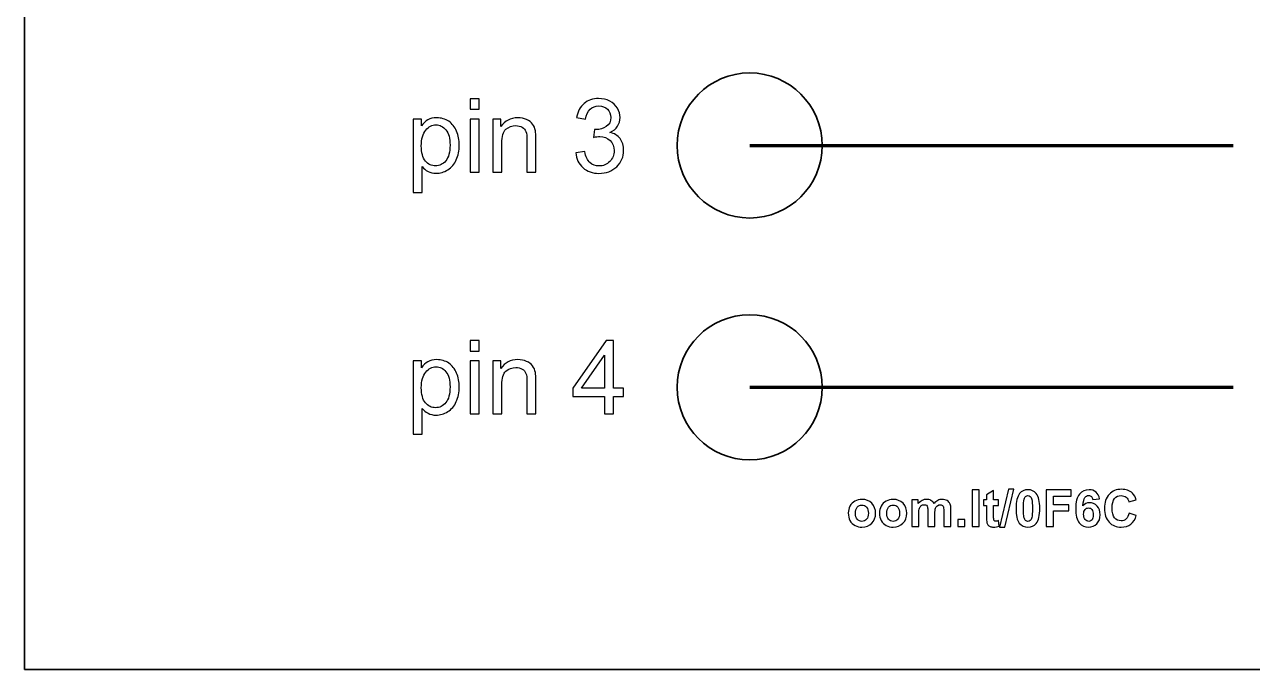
# Model space of a CAD drawing. Header units: centimetres. Extents: x -12.5 to -8.5, y -16.18 to -13.52.
# Drawn here: x -12.5 to -9.96, y -16.183 to -14.85 of the extents above; entities that cross this region are included whole.
import ezdxf

# ---------------------------------------------------------------- set-up
doc = ezdxf.new("R2010")
doc.units = ezdxf.units.CM
doc.header["$MEASUREMENT"] = 0
doc.layers.add('Layer 1', color=7, linetype='Continuous')

msp = doc.modelspace()

# ---------------------------------------------------------------- linework, layer by layer
at = {"layer": 'Layer 1', "color": 7, "lineweight": 35}
msp.add_lwpolyline([(-12.5, -16.18333), (-8.5, -16.18333), (-8.5, -13.51667), (-12.5, -13.51667), (-12.5, -16.18333)], close=True, dxfattribs=at)
at = {"layer": 'Layer 1', "color": 250, "lineweight": 35}
for centre in [(-11, -15.1), (-11, -15.6)]:
    msp.add_ellipse(centre, major_axis=(0, 0.15), ratio=1, dxfattribs=at)
at = {"layer": 'Layer 1', "color": 250}
for points, knots in [([(-11.57831, -15.02495), (-11.57831, -15.02495), (-11.57831, -15.00354), (-11.57831, -15.00354), (-11.57831, -15.00354), (-11.57831, -15.00354), (-11.55968, -15.00354), (-11.55968, -15.00354), (-11.55968, -15.00354), (-11.55968, -15.00354), (-11.55968, -15.02495), (-11.55968, -15.02495), (-11.55968, -15.02495), (-11.55968, -15.02495), (-11.57831, -15.02495), (-11.57831, -15.02495)], [0, 0, 0, 0, 0.25, 0.25, 0.25, 0.25, 0.5, 0.5, 0.5, 0.5, 0.75, 0.75, 0.75, 0.75, 1, 1, 1, 1]), ([(-11.3599, -15.11505), (-11.3599, -15.11505), (-11.34131, -15.11258), (-11.34131, -15.11258), (-11.34131, -15.11258), (-11.33916, -15.12313), (-11.33552, -15.13072), (-11.33041, -15.13537), (-11.33041, -15.13537), (-11.32526, -15.14003), (-11.31901, -15.14236), (-11.31164, -15.14236), (-11.31164, -15.14236), (-11.30289, -15.14236), (-11.29548, -15.13933), (-11.28945, -15.13326), (-11.28945, -15.13326), (-11.28345, -15.12719), (-11.28042, -15.11968), (-11.28042, -15.11072), (-11.28042, -15.11072), (-11.28042, -15.10218), (-11.2832, -15.09512), (-11.28878, -15.08958), (-11.28878, -15.08958), (-11.29439, -15.08404), (-11.30148, -15.08126), (-11.31009, -15.08126), (-11.31009, -15.08126), (-11.31361, -15.08126), (-11.31799, -15.08196), (-11.32321, -15.08334), (-11.32321, -15.08334), (-11.32321, -15.08334), (-11.32113, -15.06701), (-11.32113, -15.06701), (-11.32113, -15.06701), (-11.31989, -15.06715), (-11.31891, -15.06722), (-11.31813, -15.06722), (-11.31813, -15.06722), (-11.31023, -15.06722), (-11.3031, -15.06514), (-11.29675, -15.06101), (-11.29675, -15.06101), (-11.2904, -15.05688), (-11.28723, -15.0505), (-11.28723, -15.04189), (-11.28723, -15.04189), (-11.28723, -15.03508), (-11.28955, -15.0294), (-11.29418, -15.02495), (-11.29418, -15.02495), (-11.2988, -15.02047), (-11.30476, -15.01822), (-11.31206, -15.01822), (-11.31206, -15.01822), (-11.31929, -15.01822), (-11.32533, -15.02051), (-11.33012, -15.02502), (-11.33012, -15.02502), (-11.33496, -15.02957), (-11.33806, -15.03642), (-11.33944, -15.04552), (-11.33944, -15.04552), (-11.33944, -15.04552), (-11.35803, -15.0422), (-11.35803, -15.0422), (-11.35803, -15.0422), (-11.35577, -15.02972), (-11.35059, -15.02005), (-11.34254, -15.01321), (-11.34254, -15.01321), (-11.33446, -15.00636), (-11.32445, -15.0029), (-11.31245, -15.0029), (-11.31245, -15.0029), (-11.3042, -15.0029), (-11.29658, -15.0047), (-11.28963, -15.00823), (-11.28963, -15.00823), (-11.28268, -15.01179), (-11.27735, -15.01663), (-11.27364, -15.02277), (-11.27364, -15.02277), (-11.26998, -15.0289), (-11.26811, -15.0354), (-11.26811, -15.04231), (-11.26811, -15.04231), (-11.26811, -15.04884), (-11.26987, -15.0548), (-11.2734, -15.0602), (-11.2734, -15.0602), (-11.27693, -15.06556), (-11.28211, -15.06983), (-11.28899, -15.073), (-11.28899, -15.073), (-11.28003, -15.07505), (-11.27308, -15.07935), (-11.26811, -15.08588), (-11.26811, -15.08588), (-11.26317, -15.09237), (-11.2607, -15.10052), (-11.2607, -15.11029), (-11.2607, -15.11029), (-11.2607, -15.12352), (-11.2655, -15.13474), (-11.27516, -15.14395), (-11.27516, -15.14395), (-11.28479, -15.15315), (-11.297, -15.15774), (-11.31174, -15.15774), (-11.31174, -15.15774), (-11.32504, -15.15774), (-11.33609, -15.15379), (-11.34487, -15.14585), (-11.34487, -15.14585), (-11.35366, -15.13795), (-11.35867, -15.12768), (-11.3599, -15.11505)], [0, 0, 0, 0, 0.0333333, 0.0333333, 0.0333333, 0.0333333, 0.0666667, 0.0666667, 0.0666667, 0.0666667, 0.1, 0.1, 0.1, 0.1, 0.1333333, 0.1333333, 0.1333333, 0.1333333, 0.1666667, 0.1666667, 0.1666667, 0.1666667, 0.2, 0.2, 0.2, 0.2, 0.2333333, 0.2333333, 0.2333333, 0.2333333, 0.2666667, 0.2666667, 0.2666667, 0.2666667, 0.3, 0.3, 0.3, 0.3, 0.3333333, 0.3333333, 0.3333333, 0.3333333, 0.3666667, 0.3666667, 0.3666667, 0.3666667, 0.4, 0.4, 0.4, 0.4, 0.4333333, 0.4333333, 0.4333333, 0.4333333, 0.4666667, 0.4666667, 0.4666667, 0.4666667, 0.5, 0.5, 0.5, 0.5, 0.5333333, 0.5333333, 0.5333333, 0.5333333, 0.5666667, 0.5666667, 0.5666667, 0.5666667, 0.6, 0.6, 0.6, 0.6, 0.6333333, 0.6333333, 0.6333333, 0.6333333, 0.6666667, 0.6666667, 0.6666667, 0.6666667, 0.7, 0.7, 0.7, 0.7, 0.7333333, 0.7333333, 0.7333333, 0.7333333, 0.7666667, 0.7666667, 0.7666667, 0.7666667, 0.8, 0.8, 0.8, 0.8, 0.8333333, 0.8333333, 0.8333333, 0.8333333, 0.8666667, 0.8666667, 0.8666667, 0.8666667, 0.9, 0.9, 0.9, 0.9, 0.9333333, 0.9333333, 0.9333333, 0.9333333, 0.9666667, 0.9666667, 0.9666667, 0.9666667, 1, 1, 1, 1]), ([(-11.6961, -15.19711), (-11.6961, -15.19711), (-11.6961, -15.04531), (-11.6961, -15.04531), (-11.6961, -15.04531), (-11.6961, -15.04531), (-11.67917, -15.04531), (-11.67917, -15.04531), (-11.67917, -15.04531), (-11.67917, -15.04531), (-11.67917, -15.05956), (-11.67917, -15.05956), (-11.67917, -15.05956), (-11.67518, -15.05399), (-11.67066, -15.04979), (-11.66562, -15.047), (-11.66562, -15.047), (-11.66061, -15.04422), (-11.65451, -15.0428), (-11.64735, -15.0428), (-11.64735, -15.0428), (-11.63796, -15.0428), (-11.62971, -15.04524), (-11.62254, -15.05004), (-11.62254, -15.05004), (-11.61535, -15.05487), (-11.60995, -15.06168), (-11.60632, -15.07046), (-11.60632, -15.07046), (-11.60265, -15.07925), (-11.60081, -15.08888), (-11.60081, -15.09936), (-11.60081, -15.09936), (-11.60081, -15.11057), (-11.60282, -15.1207), (-11.60688, -15.12969), (-11.60688, -15.12969), (-11.6109, -15.13869), (-11.61676, -15.14557), (-11.62445, -15.15037), (-11.62445, -15.15037), (-11.63214, -15.15513), (-11.64022, -15.15753), (-11.64869, -15.15753), (-11.64869, -15.15753), (-11.65489, -15.15753), (-11.66043, -15.15622), (-11.66537, -15.15361), (-11.66537, -15.15361), (-11.67031, -15.151), (-11.67433, -15.14769), (-11.67751, -15.1437), (-11.67751, -15.1437), (-11.67751, -15.1437), (-11.67751, -15.19711), (-11.67751, -15.19711), (-11.67751, -15.19711), (-11.67751, -15.19711), (-11.6961, -15.19711), (-11.6961, -15.19711)], [0, 0, 0, 0, 0.0666667, 0.0666667, 0.0666667, 0.0666667, 0.1333333, 0.1333333, 0.1333333, 0.1333333, 0.2, 0.2, 0.2, 0.2, 0.2666667, 0.2666667, 0.2666667, 0.2666667, 0.3333333, 0.3333333, 0.3333333, 0.3333333, 0.4, 0.4, 0.4, 0.4, 0.4666667, 0.4666667, 0.4666667, 0.4666667, 0.5333333, 0.5333333, 0.5333333, 0.5333333, 0.6, 0.6, 0.6, 0.6, 0.6666667, 0.6666667, 0.6666667, 0.6666667, 0.7333333, 0.7333333, 0.7333333, 0.7333333, 0.8, 0.8, 0.8, 0.8, 0.8666667, 0.8666667, 0.8666667, 0.8666667, 0.9333333, 0.9333333, 0.9333333, 0.9333333, 1, 1, 1, 1]), ([(-11.67927, -15.1008), (-11.67927, -15.11491), (-11.67641, -15.12536), (-11.6707, -15.13213), (-11.6707, -15.13213), (-11.66498, -15.13887), (-11.65803, -15.14225), (-11.64992, -15.14225), (-11.64992, -15.14225), (-11.64167, -15.14225), (-11.63457, -15.13876), (-11.62868, -15.13174), (-11.62868, -15.13174), (-11.62279, -15.12476), (-11.61983, -15.11393), (-11.61983, -15.09925), (-11.61983, -15.09925), (-11.61983, -15.08524), (-11.62272, -15.0748), (-11.62847, -15.06782), (-11.62847, -15.06782), (-11.63422, -15.06087), (-11.6411, -15.05737), (-11.64907, -15.05737), (-11.64907, -15.05737), (-11.65701, -15.05737), (-11.66403, -15.06108), (-11.67013, -15.06849), (-11.67013, -15.06849), (-11.67624, -15.0759), (-11.67927, -15.08669), (-11.67927, -15.1008)], [0, 0, 0, 0, 0.125, 0.125, 0.125, 0.125, 0.25, 0.25, 0.25, 0.25, 0.375, 0.375, 0.375, 0.375, 0.5, 0.5, 0.5, 0.5, 0.625, 0.625, 0.625, 0.625, 0.75, 0.75, 0.75, 0.75, 0.875, 0.875, 0.875, 0.875, 1, 1, 1, 1]), ([(-11.57831, -15.15506), (-11.57831, -15.15506), (-11.57831, -15.04531), (-11.57831, -15.04531), (-11.57831, -15.04531), (-11.57831, -15.04531), (-11.55968, -15.04531), (-11.55968, -15.04531), (-11.55968, -15.04531), (-11.55968, -15.04531), (-11.55968, -15.15506), (-11.55968, -15.15506), (-11.55968, -15.15506), (-11.55968, -15.15506), (-11.57831, -15.15506), (-11.57831, -15.15506)], [0, 0, 0, 0, 0.25, 0.25, 0.25, 0.25, 0.5, 0.5, 0.5, 0.5, 0.75, 0.75, 0.75, 0.75, 1, 1, 1, 1]), ([(-11.53135, -15.15506), (-11.53135, -15.15506), (-11.53135, -15.04531), (-11.53135, -15.04531), (-11.53135, -15.04531), (-11.53135, -15.04531), (-11.51463, -15.04531), (-11.51463, -15.04531), (-11.51463, -15.04531), (-11.51463, -15.04531), (-11.51463, -15.0609), (-11.51463, -15.0609), (-11.51463, -15.0609), (-11.50655, -15.04884), (-11.49491, -15.0428), (-11.4797, -15.0428), (-11.4797, -15.0428), (-11.47307, -15.0428), (-11.467, -15.044), (-11.46146, -15.04637), (-11.46146, -15.04637), (-11.45589, -15.04877), (-11.45176, -15.05187), (-11.44901, -15.05575), (-11.44901, -15.05575), (-11.44622, -15.0596), (-11.44432, -15.06418), (-11.44319, -15.06947), (-11.44319, -15.06947), (-11.44252, -15.07293), (-11.44217, -15.07896), (-11.44217, -15.08757), (-11.44217, -15.08757), (-11.44217, -15.08757), (-11.44217, -15.15506), (-11.44217, -15.15506), (-11.44217, -15.15506), (-11.44217, -15.15506), (-11.46079, -15.15506), (-11.46079, -15.15506), (-11.46079, -15.15506), (-11.46079, -15.15506), (-11.46079, -15.08828), (-11.46079, -15.08828), (-11.46079, -15.08828), (-11.46079, -15.08073), (-11.4615, -15.07505), (-11.46295, -15.07127), (-11.46295, -15.07127), (-11.46439, -15.06753), (-11.46697, -15.06454), (-11.47064, -15.06231), (-11.47064, -15.06231), (-11.47434, -15.06006), (-11.47864, -15.05893), (-11.48362, -15.05893), (-11.48362, -15.05893), (-11.49156, -15.05893), (-11.49836, -15.06147), (-11.50415, -15.06648), (-11.50415, -15.06648), (-11.5099, -15.07152), (-11.51276, -15.08105), (-11.51276, -15.09512), (-11.51276, -15.09512), (-11.51276, -15.09512), (-11.51276, -15.15506), (-11.51276, -15.15506), (-11.51276, -15.15506), (-11.51276, -15.15506), (-11.53135, -15.15506), (-11.53135, -15.15506)], [0, 0, 0, 0, 0.0555556, 0.0555556, 0.0555556, 0.0555556, 0.1111111, 0.1111111, 0.1111111, 0.1111111, 0.1666667, 0.1666667, 0.1666667, 0.1666667, 0.2222222, 0.2222222, 0.2222222, 0.2222222, 0.2777778, 0.2777778, 0.2777778, 0.2777778, 0.3333333, 0.3333333, 0.3333333, 0.3333333, 0.3888889, 0.3888889, 0.3888889, 0.3888889, 0.4444444, 0.4444444, 0.4444444, 0.4444444, 0.5, 0.5, 0.5, 0.5, 0.5555556, 0.5555556, 0.5555556, 0.5555556, 0.6111111, 0.6111111, 0.6111111, 0.6111111, 0.6666667, 0.6666667, 0.6666667, 0.6666667, 0.7222222, 0.7222222, 0.7222222, 0.7222222, 0.7777778, 0.7777778, 0.7777778, 0.7777778, 0.8333333, 0.8333333, 0.8333333, 0.8333333, 0.8888889, 0.8888889, 0.8888889, 0.8888889, 0.9444444, 0.9444444, 0.9444444, 0.9444444, 1, 1, 1, 1]), ([(-11.57831, -15.52495), (-11.57831, -15.52495), (-11.57831, -15.50354), (-11.57831, -15.50354), (-11.57831, -15.50354), (-11.57831, -15.50354), (-11.55968, -15.50354), (-11.55968, -15.50354), (-11.55968, -15.50354), (-11.55968, -15.50354), (-11.55968, -15.52495), (-11.55968, -15.52495), (-11.55968, -15.52495), (-11.55968, -15.52495), (-11.57831, -15.52495), (-11.57831, -15.52495)], [0, 0, 0, 0, 0.25, 0.25, 0.25, 0.25, 0.5, 0.5, 0.5, 0.5, 0.75, 0.75, 0.75, 0.75, 1, 1, 1, 1]), ([(-11.30039, -15.65506), (-11.30039, -15.65506), (-11.30039, -15.61879), (-11.30039, -15.61879), (-11.30039, -15.61879), (-11.30039, -15.61879), (-11.36611, -15.61879), (-11.36611, -15.61879), (-11.36611, -15.61879), (-11.36611, -15.61879), (-11.36611, -15.60172), (-11.36611, -15.60172), (-11.36611, -15.60172), (-11.36611, -15.60172), (-11.29696, -15.50354), (-11.29696, -15.50354), (-11.29696, -15.50354), (-11.29696, -15.50354), (-11.28176, -15.50354), (-11.28176, -15.50354), (-11.28176, -15.50354), (-11.28176, -15.50354), (-11.28176, -15.60172), (-11.28176, -15.60172), (-11.28176, -15.60172), (-11.28176, -15.60172), (-11.2613, -15.60172), (-11.2613, -15.60172), (-11.2613, -15.60172), (-11.2613, -15.60172), (-11.2613, -15.61879), (-11.2613, -15.61879), (-11.2613, -15.61879), (-11.2613, -15.61879), (-11.28176, -15.61879), (-11.28176, -15.61879), (-11.28176, -15.61879), (-11.28176, -15.61879), (-11.28176, -15.65506), (-11.28176, -15.65506), (-11.28176, -15.65506), (-11.28176, -15.65506), (-11.30039, -15.65506), (-11.30039, -15.65506)], [0, 0, 0, 0, 0.0909091, 0.0909091, 0.0909091, 0.0909091, 0.1818182, 0.1818182, 0.1818182, 0.1818182, 0.2727273, 0.2727273, 0.2727273, 0.2727273, 0.3636364, 0.3636364, 0.3636364, 0.3636364, 0.4545455, 0.4545455, 0.4545455, 0.4545455, 0.5454545, 0.5454545, 0.5454545, 0.5454545, 0.6363636, 0.6363636, 0.6363636, 0.6363636, 0.7272727, 0.7272727, 0.7272727, 0.7272727, 0.8181818, 0.8181818, 0.8181818, 0.8181818, 0.9090909, 0.9090909, 0.9090909, 0.9090909, 1, 1, 1, 1]), ([(-11.6961, -15.69711), (-11.6961, -15.69711), (-11.6961, -15.54531), (-11.6961, -15.54531), (-11.6961, -15.54531), (-11.6961, -15.54531), (-11.67917, -15.54531), (-11.67917, -15.54531), (-11.67917, -15.54531), (-11.67917, -15.54531), (-11.67917, -15.55956), (-11.67917, -15.55956), (-11.67917, -15.55956), (-11.67518, -15.55399), (-11.67066, -15.54979), (-11.66562, -15.547), (-11.66562, -15.547), (-11.66061, -15.54422), (-11.65451, -15.5428), (-11.64735, -15.5428), (-11.64735, -15.5428), (-11.63796, -15.5428), (-11.62971, -15.54524), (-11.62254, -15.55004), (-11.62254, -15.55004), (-11.61535, -15.55487), (-11.60995, -15.56168), (-11.60632, -15.57046), (-11.60632, -15.57046), (-11.60265, -15.57925), (-11.60081, -15.58888), (-11.60081, -15.59936), (-11.60081, -15.59936), (-11.60081, -15.61057), (-11.60282, -15.6207), (-11.60688, -15.62969), (-11.60688, -15.62969), (-11.6109, -15.63869), (-11.61676, -15.64557), (-11.62445, -15.65037), (-11.62445, -15.65037), (-11.63214, -15.65513), (-11.64022, -15.65753), (-11.64869, -15.65753), (-11.64869, -15.65753), (-11.65489, -15.65753), (-11.66043, -15.65622), (-11.66537, -15.65361), (-11.66537, -15.65361), (-11.67031, -15.651), (-11.67433, -15.64769), (-11.67751, -15.6437), (-11.67751, -15.6437), (-11.67751, -15.6437), (-11.67751, -15.69711), (-11.67751, -15.69711), (-11.67751, -15.69711), (-11.67751, -15.69711), (-11.6961, -15.69711), (-11.6961, -15.69711)], [0, 0, 0, 0, 0.0666667, 0.0666667, 0.0666667, 0.0666667, 0.1333333, 0.1333333, 0.1333333, 0.1333333, 0.2, 0.2, 0.2, 0.2, 0.2666667, 0.2666667, 0.2666667, 0.2666667, 0.3333333, 0.3333333, 0.3333333, 0.3333333, 0.4, 0.4, 0.4, 0.4, 0.4666667, 0.4666667, 0.4666667, 0.4666667, 0.5333333, 0.5333333, 0.5333333, 0.5333333, 0.6, 0.6, 0.6, 0.6, 0.6666667, 0.6666667, 0.6666667, 0.6666667, 0.7333333, 0.7333333, 0.7333333, 0.7333333, 0.8, 0.8, 0.8, 0.8, 0.8666667, 0.8666667, 0.8666667, 0.8666667, 0.9333333, 0.9333333, 0.9333333, 0.9333333, 1, 1, 1, 1]), ([(-11.53135, -15.65506), (-11.53135, -15.65506), (-11.53135, -15.54531), (-11.53135, -15.54531), (-11.53135, -15.54531), (-11.53135, -15.54531), (-11.51463, -15.54531), (-11.51463, -15.54531), (-11.51463, -15.54531), (-11.51463, -15.54531), (-11.51463, -15.5609), (-11.51463, -15.5609), (-11.51463, -15.5609), (-11.50655, -15.54884), (-11.49491, -15.5428), (-11.4797, -15.5428), (-11.4797, -15.5428), (-11.47307, -15.5428), (-11.467, -15.544), (-11.46146, -15.54637), (-11.46146, -15.54637), (-11.45589, -15.54877), (-11.45176, -15.55187), (-11.44901, -15.55575), (-11.44901, -15.55575), (-11.44622, -15.5596), (-11.44432, -15.56418), (-11.44319, -15.56947), (-11.44319, -15.56947), (-11.44252, -15.57293), (-11.44217, -15.57896), (-11.44217, -15.58757), (-11.44217, -15.58757), (-11.44217, -15.58757), (-11.44217, -15.65506), (-11.44217, -15.65506), (-11.44217, -15.65506), (-11.44217, -15.65506), (-11.46079, -15.65506), (-11.46079, -15.65506), (-11.46079, -15.65506), (-11.46079, -15.65506), (-11.46079, -15.58828), (-11.46079, -15.58828), (-11.46079, -15.58828), (-11.46079, -15.58073), (-11.4615, -15.57505), (-11.46295, -15.57127), (-11.46295, -15.57127), (-11.46439, -15.56753), (-11.46697, -15.56454), (-11.47064, -15.56231), (-11.47064, -15.56231), (-11.47434, -15.56006), (-11.47864, -15.55893), (-11.48362, -15.55893), (-11.48362, -15.55893), (-11.49156, -15.55893), (-11.49836, -15.56147), (-11.50415, -15.56648), (-11.50415, -15.56648), (-11.5099, -15.57152), (-11.51276, -15.58105), (-11.51276, -15.59512), (-11.51276, -15.59512), (-11.51276, -15.59512), (-11.51276, -15.65506), (-11.51276, -15.65506), (-11.51276, -15.65506), (-11.51276, -15.65506), (-11.53135, -15.65506), (-11.53135, -15.65506)], [0, 0, 0, 0, 0.0555556, 0.0555556, 0.0555556, 0.0555556, 0.1111111, 0.1111111, 0.1111111, 0.1111111, 0.1666667, 0.1666667, 0.1666667, 0.1666667, 0.2222222, 0.2222222, 0.2222222, 0.2222222, 0.2777778, 0.2777778, 0.2777778, 0.2777778, 0.3333333, 0.3333333, 0.3333333, 0.3333333, 0.3888889, 0.3888889, 0.3888889, 0.3888889, 0.4444444, 0.4444444, 0.4444444, 0.4444444, 0.5, 0.5, 0.5, 0.5, 0.5555556, 0.5555556, 0.5555556, 0.5555556, 0.6111111, 0.6111111, 0.6111111, 0.6111111, 0.6666667, 0.6666667, 0.6666667, 0.6666667, 0.7222222, 0.7222222, 0.7222222, 0.7222222, 0.7777778, 0.7777778, 0.7777778, 0.7777778, 0.8333333, 0.8333333, 0.8333333, 0.8333333, 0.8888889, 0.8888889, 0.8888889, 0.8888889, 0.9444444, 0.9444444, 0.9444444, 0.9444444, 1, 1, 1, 1]), ([(-11.30039, -15.60172), (-11.30039, -15.60172), (-11.30039, -15.53342), (-11.30039, -15.53342), (-11.30039, -15.53342), (-11.30039, -15.53342), (-11.3478, -15.60172), (-11.3478, -15.60172), (-11.3478, -15.60172), (-11.3478, -15.60172), (-11.30039, -15.60172), (-11.30039, -15.60172)], [0, 0, 0, 0, 0.3333333, 0.3333333, 0.3333333, 0.3333333, 0.6666667, 0.6666667, 0.6666667, 0.6666667, 1, 1, 1, 1]), ([(-11.67927, -15.6008), (-11.67927, -15.61491), (-11.67641, -15.62536), (-11.6707, -15.63213), (-11.6707, -15.63213), (-11.66498, -15.63887), (-11.65803, -15.64225), (-11.64992, -15.64225), (-11.64992, -15.64225), (-11.64167, -15.64225), (-11.63457, -15.63876), (-11.62868, -15.63174), (-11.62868, -15.63174), (-11.62279, -15.62476), (-11.61983, -15.61393), (-11.61983, -15.59925), (-11.61983, -15.59925), (-11.61983, -15.58524), (-11.62272, -15.5748), (-11.62847, -15.56782), (-11.62847, -15.56782), (-11.63422, -15.56087), (-11.6411, -15.55737), (-11.64907, -15.55737), (-11.64907, -15.55737), (-11.65701, -15.55737), (-11.66403, -15.56108), (-11.67013, -15.56849), (-11.67013, -15.56849), (-11.67624, -15.5759), (-11.67927, -15.58669), (-11.67927, -15.6008)], [0, 0, 0, 0, 0.125, 0.125, 0.125, 0.125, 0.25, 0.25, 0.25, 0.25, 0.375, 0.375, 0.375, 0.375, 0.5, 0.5, 0.5, 0.5, 0.625, 0.625, 0.625, 0.625, 0.75, 0.75, 0.75, 0.75, 0.875, 0.875, 0.875, 0.875, 1, 1, 1, 1]), ([(-11.57831, -15.65506), (-11.57831, -15.65506), (-11.57831, -15.54531), (-11.57831, -15.54531), (-11.57831, -15.54531), (-11.57831, -15.54531), (-11.55968, -15.54531), (-11.55968, -15.54531), (-11.55968, -15.54531), (-11.55968, -15.54531), (-11.55968, -15.65506), (-11.55968, -15.65506), (-11.55968, -15.65506), (-11.55968, -15.65506), (-11.57831, -15.65506), (-11.57831, -15.65506)], [0, 0, 0, 0, 0.25, 0.25, 0.25, 0.25, 0.5, 0.5, 0.5, 0.5, 0.75, 0.75, 0.75, 0.75, 1, 1, 1, 1]), ([(-10.53998, -15.88788), (-10.53998, -15.88788), (-10.53998, -15.81212), (-10.53998, -15.81212), (-10.53998, -15.81212), (-10.53998, -15.81212), (-10.52546, -15.81212), (-10.52546, -15.81212), (-10.52546, -15.81212), (-10.52546, -15.81212), (-10.52546, -15.88788), (-10.52546, -15.88788), (-10.52546, -15.88788), (-10.52546, -15.88788), (-10.53998, -15.88788), (-10.53998, -15.88788)], [0, 0, 0, 0, 0.25, 0.25, 0.25, 0.25, 0.5, 0.5, 0.5, 0.5, 0.75, 0.75, 0.75, 0.75, 1, 1, 1, 1]), ([(-10.48543, -15.83301), (-10.48543, -15.83301), (-10.48543, -15.84458), (-10.48543, -15.84458), (-10.48543, -15.84458), (-10.48543, -15.84458), (-10.49534, -15.84458), (-10.49534, -15.84458), (-10.49534, -15.84458), (-10.49534, -15.84458), (-10.49534, -15.8667), (-10.49534, -15.8667), (-10.49534, -15.8667), (-10.49534, -15.87118), (-10.49525, -15.87379), (-10.49506, -15.87453), (-10.49506, -15.87453), (-10.49486, -15.87527), (-10.49444, -15.87587), (-10.49377, -15.87636), (-10.49377, -15.87636), (-10.4931, -15.87684), (-10.49227, -15.87709), (-10.49132, -15.87709), (-10.49132, -15.87709), (-10.48996, -15.87709), (-10.48802, -15.87661), (-10.48546, -15.87569), (-10.48546, -15.87569), (-10.48546, -15.87569), (-10.48423, -15.88695), (-10.48423, -15.88695), (-10.48423, -15.88695), (-10.48761, -15.88839), (-10.49142, -15.88911), (-10.49571, -15.88911), (-10.49571, -15.88911), (-10.49832, -15.88911), (-10.50068, -15.88867), (-10.50278, -15.88781), (-10.50278, -15.88781), (-10.50488, -15.88693), (-10.50642, -15.88578), (-10.5074, -15.88439), (-10.5074, -15.88439), (-10.50839, -15.88299), (-10.50906, -15.88111), (-10.50945, -15.87873), (-10.50945, -15.87873), (-10.50975, -15.87705), (-10.50991, -15.87363), (-10.50991, -15.8685), (-10.50991, -15.8685), (-10.50991, -15.8685), (-10.50991, -15.84458), (-10.50991, -15.84458), (-10.50991, -15.84458), (-10.50991, -15.84458), (-10.51657, -15.84458), (-10.51657, -15.84458), (-10.51657, -15.84458), (-10.51657, -15.84458), (-10.51657, -15.83301), (-10.51657, -15.83301), (-10.51657, -15.83301), (-10.51657, -15.83301), (-10.50991, -15.83301), (-10.50991, -15.83301), (-10.50991, -15.83301), (-10.50991, -15.83301), (-10.50991, -15.82209), (-10.50991, -15.82209), (-10.50991, -15.82209), (-10.50991, -15.82209), (-10.49534, -15.81362), (-10.49534, -15.81362), (-10.49534, -15.81362), (-10.49534, -15.81362), (-10.49534, -15.83301), (-10.49534, -15.83301), (-10.49534, -15.83301), (-10.49534, -15.83301), (-10.48543, -15.83301), (-10.48543, -15.83301)], [0, 0, 0, 0, 0.047619, 0.047619, 0.047619, 0.047619, 0.0952381, 0.0952381, 0.0952381, 0.0952381, 0.1428571, 0.1428571, 0.1428571, 0.1428571, 0.1904762, 0.1904762, 0.1904762, 0.1904762, 0.2380952, 0.2380952, 0.2380952, 0.2380952, 0.2857143, 0.2857143, 0.2857143, 0.2857143, 0.3333333, 0.3333333, 0.3333333, 0.3333333, 0.3809524, 0.3809524, 0.3809524, 0.3809524, 0.4285714, 0.4285714, 0.4285714, 0.4285714, 0.4761905, 0.4761905, 0.4761905, 0.4761905, 0.5238095, 0.5238095, 0.5238095, 0.5238095, 0.5714286, 0.5714286, 0.5714286, 0.5714286, 0.6190476, 0.6190476, 0.6190476, 0.6190476, 0.6666667, 0.6666667, 0.6666667, 0.6666667, 0.7142857, 0.7142857, 0.7142857, 0.7142857, 0.7619048, 0.7619048, 0.7619048, 0.7619048, 0.8095238, 0.8095238, 0.8095238, 0.8095238, 0.8571429, 0.8571429, 0.8571429, 0.8571429, 0.9047619, 0.9047619, 0.9047619, 0.9047619, 0.952381, 0.952381, 0.952381, 0.952381, 1, 1, 1, 1]), ([(-10.4831, -15.88917), (-10.4831, -15.88917), (-10.46433, -15.81084), (-10.46433, -15.81084), (-10.46433, -15.81084), (-10.46433, -15.81084), (-10.45343, -15.81084), (-10.45343, -15.81084), (-10.45343, -15.81084), (-10.45343, -15.81084), (-10.47239, -15.88917), (-10.47239, -15.88917), (-10.47239, -15.88917), (-10.47239, -15.88917), (-10.4831, -15.88917), (-10.4831, -15.88917)], [0, 0, 0, 0, 0.25, 0.25, 0.25, 0.25, 0.5, 0.5, 0.5, 0.5, 0.75, 0.75, 0.75, 0.75, 1, 1, 1, 1]), ([(-10.42451, -15.81181), (-10.41715, -15.81181), (-10.41142, -15.81443), (-10.40729, -15.81967), (-10.40729, -15.81967), (-10.40237, -15.82586), (-10.3999, -15.83615), (-10.3999, -15.85052), (-10.3999, -15.85052), (-10.3999, -15.86484), (-10.40239, -15.87515), (-10.40735, -15.88142), (-10.40735, -15.88142), (-10.41144, -15.88659), (-10.41715, -15.88917), (-10.42451, -15.88917), (-10.42451, -15.88917), (-10.43186, -15.88917), (-10.43781, -15.88635), (-10.44232, -15.88067), (-10.44232, -15.88067), (-10.44684, -15.875), (-10.4491, -15.8649), (-10.4491, -15.85036), (-10.4491, -15.85036), (-10.4491, -15.83609), (-10.44661, -15.82583), (-10.44165, -15.81957), (-10.44165, -15.81957), (-10.43756, -15.8144), (-10.43184, -15.81181), (-10.42451, -15.81181)], [0, 0, 0, 0, 0.125, 0.125, 0.125, 0.125, 0.25, 0.25, 0.25, 0.25, 0.375, 0.375, 0.375, 0.375, 0.5, 0.5, 0.5, 0.5, 0.625, 0.625, 0.625, 0.625, 0.75, 0.75, 0.75, 0.75, 0.875, 0.875, 0.875, 0.875, 1, 1, 1, 1]), ([(-10.42451, -15.82385), (-10.42625, -15.82385), (-10.42782, -15.82442), (-10.4292, -15.82553), (-10.4292, -15.82553), (-10.43057, -15.82666), (-10.43165, -15.82867), (-10.43241, -15.83156), (-10.43241, -15.83156), (-10.4334, -15.83532), (-10.43391, -15.84163), (-10.43391, -15.85052), (-10.43391, -15.85052), (-10.43391, -15.85941), (-10.43345, -15.86551), (-10.43257, -15.86883), (-10.43257, -15.86883), (-10.43167, -15.87216), (-10.43054, -15.87437), (-10.42918, -15.87548), (-10.42918, -15.87548), (-10.42781, -15.87657), (-10.42625, -15.87714), (-10.42451, -15.87714), (-10.42451, -15.87714), (-10.42274, -15.87714), (-10.42117, -15.87657), (-10.4198, -15.87544), (-10.4198, -15.87544), (-10.41842, -15.87433), (-10.41735, -15.87232), (-10.41659, -15.86943), (-10.41659, -15.86943), (-10.4156, -15.86571), (-10.41509, -15.85941), (-10.41509, -15.85052), (-10.41509, -15.85052), (-10.41509, -15.84163), (-10.41555, -15.83553), (-10.41643, -15.8322), (-10.41643, -15.8322), (-10.41733, -15.82888), (-10.41846, -15.82666), (-10.41982, -15.82553), (-10.41982, -15.82553), (-10.42119, -15.82442), (-10.42274, -15.82385), (-10.42451, -15.82385)], [0, 0, 0, 0, 0.0833333, 0.0833333, 0.0833333, 0.0833333, 0.1666667, 0.1666667, 0.1666667, 0.1666667, 0.25, 0.25, 0.25, 0.25, 0.3333333, 0.3333333, 0.3333333, 0.3333333, 0.4166667, 0.4166667, 0.4166667, 0.4166667, 0.5, 0.5, 0.5, 0.5, 0.5833333, 0.5833333, 0.5833333, 0.5833333, 0.6666667, 0.6666667, 0.6666667, 0.6666667, 0.75, 0.75, 0.75, 0.75, 0.8333333, 0.8333333, 0.8333333, 0.8333333, 0.9166667, 0.9166667, 0.9166667, 0.9166667, 1, 1, 1, 1]), ([(-10.38688, -15.88788), (-10.38688, -15.88788), (-10.38688, -15.81212), (-10.38688, -15.81212), (-10.38688, -15.81212), (-10.38688, -15.81212), (-10.33494, -15.81212), (-10.33494, -15.81212), (-10.33494, -15.81212), (-10.33494, -15.81212), (-10.33494, -15.82495), (-10.33494, -15.82495), (-10.33494, -15.82495), (-10.33494, -15.82495), (-10.37157, -15.82495), (-10.37157, -15.82495), (-10.37157, -15.82495), (-10.37157, -15.82495), (-10.37157, -15.84287), (-10.37157, -15.84287), (-10.37157, -15.84287), (-10.37157, -15.84287), (-10.33995, -15.84287), (-10.33995, -15.84287), (-10.33995, -15.84287), (-10.33995, -15.84287), (-10.33995, -15.85569), (-10.33995, -15.85569), (-10.33995, -15.85569), (-10.33995, -15.85569), (-10.37157, -15.85569), (-10.37157, -15.85569), (-10.37157, -15.85569), (-10.37157, -15.85569), (-10.37157, -15.88788), (-10.37157, -15.88788), (-10.37157, -15.88788), (-10.37157, -15.88788), (-10.38688, -15.88788), (-10.38688, -15.88788)], [0, 0, 0, 0, 0.1, 0.1, 0.1, 0.1, 0.2, 0.2, 0.2, 0.2, 0.3, 0.3, 0.3, 0.3, 0.4, 0.4, 0.4, 0.4, 0.5, 0.5, 0.5, 0.5, 0.6, 0.6, 0.6, 0.6, 0.7, 0.7, 0.7, 0.7, 0.8, 0.8, 0.8, 0.8, 0.9, 0.9, 0.9, 0.9, 1, 1, 1, 1]), ([(-10.27635, -15.83068), (-10.27635, -15.83068), (-10.29041, -15.83223), (-10.29041, -15.83223), (-10.29041, -15.83223), (-10.29074, -15.82934), (-10.29164, -15.8272), (-10.29309, -15.82581), (-10.29309, -15.82581), (-10.29453, -15.82443), (-10.29642, -15.82375), (-10.29873, -15.82375), (-10.29873, -15.82375), (-10.30178, -15.82375), (-10.30438, -15.82512), (-10.30651, -15.82789), (-10.30651, -15.82789), (-10.30863, -15.83064), (-10.30995, -15.83638), (-10.31051, -15.84509), (-10.31051, -15.84509), (-10.30688, -15.84082), (-10.3024, -15.83869), (-10.29702, -15.83869), (-10.29702, -15.83869), (-10.29095, -15.83869), (-10.28577, -15.841), (-10.28145, -15.84562), (-10.28145, -15.84562), (-10.27712, -15.85022), (-10.27496, -15.85618), (-10.27496, -15.86349), (-10.27496, -15.86349), (-10.27496, -15.87125), (-10.27723, -15.87746), (-10.28178, -15.88215), (-10.28178, -15.88215), (-10.28631, -15.88682), (-10.29217, -15.88917), (-10.2993, -15.88917), (-10.2993, -15.88917), (-10.30693, -15.88917), (-10.31323, -15.8862), (-10.31815, -15.88026), (-10.31815, -15.88026), (-10.32307, -15.87432), (-10.32554, -15.86458), (-10.32554, -15.85103), (-10.32554, -15.85103), (-10.32554, -15.83715), (-10.32298, -15.82715), (-10.31785, -15.82101), (-10.31785, -15.82101), (-10.31272, -15.81487), (-10.30605, -15.81181), (-10.29785, -15.81181), (-10.29785, -15.81181), (-10.2921, -15.81181), (-10.28734, -15.81343), (-10.28356, -15.81664), (-10.28356, -15.81664), (-10.27979, -15.81987), (-10.27739, -15.82454), (-10.27635, -15.83068)], [0, 0, 0, 0, 0.0625, 0.0625, 0.0625, 0.0625, 0.125, 0.125, 0.125, 0.125, 0.1875, 0.1875, 0.1875, 0.1875, 0.25, 0.25, 0.25, 0.25, 0.3125, 0.3125, 0.3125, 0.3125, 0.375, 0.375, 0.375, 0.375, 0.4375, 0.4375, 0.4375, 0.4375, 0.5, 0.5, 0.5, 0.5, 0.5625, 0.5625, 0.5625, 0.5625, 0.625, 0.625, 0.625, 0.625, 0.6875, 0.6875, 0.6875, 0.6875, 0.75, 0.75, 0.75, 0.75, 0.8125, 0.8125, 0.8125, 0.8125, 0.875, 0.875, 0.875, 0.875, 0.9375, 0.9375, 0.9375, 0.9375, 1, 1, 1, 1]), ([(-10.215, -15.86003), (-10.215, -15.86003), (-10.20019, -15.86472), (-10.20019, -15.86472), (-10.20019, -15.86472), (-10.20246, -15.87299), (-10.20624, -15.87913), (-10.21153, -15.88315), (-10.21153, -15.88315), (-10.2168, -15.88716), (-10.22352, -15.88917), (-10.23165, -15.88917), (-10.23165, -15.88917), (-10.24171, -15.88917), (-10.24998, -15.88573), (-10.25645, -15.87887), (-10.25645, -15.87887), (-10.26293, -15.87199), (-10.26617, -15.86259), (-10.26617, -15.85068), (-10.26617, -15.85068), (-10.26617, -15.83807), (-10.26291, -15.82828), (-10.2564, -15.8213), (-10.2564, -15.8213), (-10.24989, -15.81433), (-10.24134, -15.81084), (-10.23072, -15.81084), (-10.23072, -15.81084), (-10.22146, -15.81084), (-10.21393, -15.81357), (-10.20814, -15.81906), (-10.20814, -15.81906), (-10.20468, -15.82228), (-10.20211, -15.82694), (-10.20038, -15.83301), (-10.20038, -15.83301), (-10.20038, -15.83301), (-10.21553, -15.83662), (-10.21553, -15.83662), (-10.21553, -15.83662), (-10.21641, -15.83269), (-10.21828, -15.82959), (-10.22114, -15.82731), (-10.22114, -15.82731), (-10.22398, -15.82503), (-10.22744, -15.82391), (-10.23149, -15.82391), (-10.23149, -15.82391), (-10.2371, -15.82391), (-10.24167, -15.82592), (-10.24516, -15.82996), (-10.24516, -15.82996), (-10.24866, -15.83398), (-10.2504, -15.8405), (-10.2504, -15.84953), (-10.2504, -15.84953), (-10.2504, -15.85911), (-10.24869, -15.86594), (-10.24523, -15.86999), (-10.24523, -15.86999), (-10.24179, -15.87407), (-10.23731, -15.8761), (-10.23181, -15.8761), (-10.23181, -15.8761), (-10.22774, -15.8761), (-10.22424, -15.87481), (-10.22132, -15.87222), (-10.22132, -15.87222), (-10.21839, -15.86964), (-10.21629, -15.86557), (-10.215, -15.86003)], [0, 0, 0, 0, 0.0555556, 0.0555556, 0.0555556, 0.0555556, 0.1111111, 0.1111111, 0.1111111, 0.1111111, 0.1666667, 0.1666667, 0.1666667, 0.1666667, 0.2222222, 0.2222222, 0.2222222, 0.2222222, 0.2777778, 0.2777778, 0.2777778, 0.2777778, 0.3333333, 0.3333333, 0.3333333, 0.3333333, 0.3888889, 0.3888889, 0.3888889, 0.3888889, 0.4444444, 0.4444444, 0.4444444, 0.4444444, 0.5, 0.5, 0.5, 0.5, 0.5555556, 0.5555556, 0.5555556, 0.5555556, 0.6111111, 0.6111111, 0.6111111, 0.6111111, 0.6666667, 0.6666667, 0.6666667, 0.6666667, 0.7222222, 0.7222222, 0.7222222, 0.7222222, 0.7777778, 0.7777778, 0.7777778, 0.7777778, 0.8333333, 0.8333333, 0.8333333, 0.8333333, 0.8888889, 0.8888889, 0.8888889, 0.8888889, 0.9444444, 0.9444444, 0.9444444, 0.9444444, 1, 1, 1, 1]), ([(-10.79613, -15.85966), (-10.79613, -15.85484), (-10.79493, -15.85017), (-10.79256, -15.84565), (-10.79256, -15.84565), (-10.79018, -15.84116), (-10.78681, -15.8377), (-10.78246, -15.83534), (-10.78246, -15.83534), (-10.7781, -15.83295), (-10.77323, -15.83175), (-10.76785, -15.83175), (-10.76785, -15.83175), (-10.75956, -15.83175), (-10.75275, -15.83445), (-10.74744, -15.83985), (-10.74744, -15.83985), (-10.74214, -15.84525), (-10.73949, -15.85206), (-10.73949, -15.86029), (-10.73949, -15.86029), (-10.73949, -15.86858), (-10.74217, -15.87546), (-10.74752, -15.88093), (-10.74752, -15.88093), (-10.75288, -15.8864), (-10.75962, -15.88911), (-10.76775, -15.88911), (-10.76775, -15.88911), (-10.77279, -15.88911), (-10.77757, -15.88799), (-10.78214, -15.88571), (-10.78214, -15.88571), (-10.78671, -15.88344), (-10.79018, -15.8801), (-10.79256, -15.87571), (-10.79256, -15.87571), (-10.79493, -15.87132), (-10.79613, -15.86597), (-10.79613, -15.85966)], [0, 0, 0, 0, 0.1, 0.1, 0.1, 0.1, 0.2, 0.2, 0.2, 0.2, 0.3, 0.3, 0.3, 0.3, 0.4, 0.4, 0.4, 0.4, 0.5, 0.5, 0.5, 0.5, 0.6, 0.6, 0.6, 0.6, 0.7, 0.7, 0.7, 0.7, 0.8, 0.8, 0.8, 0.8, 0.9, 0.9, 0.9, 0.9, 1, 1, 1, 1]), ([(-10.78124, -15.86043), (-10.78124, -15.86588), (-10.77995, -15.87005), (-10.77736, -15.87294), (-10.77736, -15.87294), (-10.77478, -15.87583), (-10.77159, -15.87728), (-10.7678, -15.87728), (-10.7678, -15.87728), (-10.76401, -15.87728), (-10.76083, -15.87583), (-10.75827, -15.87294), (-10.75827, -15.87294), (-10.7557, -15.87005), (-10.75441, -15.86585), (-10.75441, -15.86033), (-10.75441, -15.86033), (-10.75441, -15.85497), (-10.7557, -15.85082), (-10.75827, -15.84793), (-10.75827, -15.84793), (-10.76083, -15.84504), (-10.76401, -15.84359), (-10.7678, -15.84359), (-10.7678, -15.84359), (-10.77159, -15.84359), (-10.77478, -15.84504), (-10.77736, -15.84793), (-10.77736, -15.84793), (-10.77995, -15.85082), (-10.78124, -15.855), (-10.78124, -15.86043)], [0, 0, 0, 0, 0.125, 0.125, 0.125, 0.125, 0.25, 0.25, 0.25, 0.25, 0.375, 0.375, 0.375, 0.375, 0.5, 0.5, 0.5, 0.5, 0.625, 0.625, 0.625, 0.625, 0.75, 0.75, 0.75, 0.75, 0.875, 0.875, 0.875, 0.875, 1, 1, 1, 1]), ([(-10.73149, -15.85966), (-10.73149, -15.85484), (-10.73029, -15.85017), (-10.72792, -15.84565), (-10.72792, -15.84565), (-10.72554, -15.84116), (-10.72217, -15.8377), (-10.71782, -15.83534), (-10.71782, -15.83534), (-10.71346, -15.83295), (-10.70859, -15.83175), (-10.70321, -15.83175), (-10.70321, -15.83175), (-10.69492, -15.83175), (-10.68811, -15.83445), (-10.6828, -15.83985), (-10.6828, -15.83985), (-10.6775, -15.84525), (-10.67485, -15.85206), (-10.67485, -15.86029), (-10.67485, -15.86029), (-10.67485, -15.86858), (-10.67753, -15.87546), (-10.68288, -15.88093), (-10.68288, -15.88093), (-10.68824, -15.8864), (-10.69498, -15.88911), (-10.70311, -15.88911), (-10.70311, -15.88911), (-10.70815, -15.88911), (-10.71293, -15.88799), (-10.7175, -15.88571), (-10.7175, -15.88571), (-10.72207, -15.88344), (-10.72554, -15.8801), (-10.72792, -15.87571), (-10.72792, -15.87571), (-10.73029, -15.87132), (-10.73149, -15.86597), (-10.73149, -15.85966)], [0, 0, 0, 0, 0.1, 0.1, 0.1, 0.1, 0.2, 0.2, 0.2, 0.2, 0.3, 0.3, 0.3, 0.3, 0.4, 0.4, 0.4, 0.4, 0.5, 0.5, 0.5, 0.5, 0.6, 0.6, 0.6, 0.6, 0.7, 0.7, 0.7, 0.7, 0.8, 0.8, 0.8, 0.8, 0.9, 0.9, 0.9, 0.9, 1, 1, 1, 1]), ([(-10.7166, -15.86043), (-10.7166, -15.86588), (-10.71531, -15.87005), (-10.71272, -15.87294), (-10.71272, -15.87294), (-10.71014, -15.87583), (-10.70695, -15.87728), (-10.70316, -15.87728), (-10.70316, -15.87728), (-10.69937, -15.87728), (-10.69619, -15.87583), (-10.69363, -15.87294), (-10.69363, -15.87294), (-10.69106, -15.87005), (-10.68977, -15.86585), (-10.68977, -15.86033), (-10.68977, -15.86033), (-10.68977, -15.85497), (-10.69106, -15.85082), (-10.69363, -15.84793), (-10.69363, -15.84793), (-10.69619, -15.84504), (-10.69937, -15.84359), (-10.70316, -15.84359), (-10.70316, -15.84359), (-10.70695, -15.84359), (-10.71014, -15.84504), (-10.71272, -15.84793), (-10.71272, -15.84793), (-10.71531, -15.85082), (-10.7166, -15.855), (-10.7166, -15.86043)], [0, 0, 0, 0, 0.125, 0.125, 0.125, 0.125, 0.25, 0.25, 0.25, 0.25, 0.375, 0.375, 0.375, 0.375, 0.5, 0.5, 0.5, 0.5, 0.625, 0.625, 0.625, 0.625, 0.75, 0.75, 0.75, 0.75, 0.875, 0.875, 0.875, 0.875, 1, 1, 1, 1]), ([(-10.66457, -15.83301), (-10.66457, -15.83301), (-10.65118, -15.83301), (-10.65118, -15.83301), (-10.65118, -15.83301), (-10.65118, -15.83301), (-10.65118, -15.84049), (-10.65118, -15.84049), (-10.65118, -15.84049), (-10.6464, -15.83467), (-10.64069, -15.83175), (-10.63407, -15.83175), (-10.63407, -15.83175), (-10.63056, -15.83175), (-10.62751, -15.83248), (-10.62494, -15.83392), (-10.62494, -15.83392), (-10.62235, -15.83537), (-10.62023, -15.83756), (-10.61857, -15.84049), (-10.61857, -15.84049), (-10.61617, -15.83756), (-10.61356, -15.83537), (-10.61077, -15.83392), (-10.61077, -15.83392), (-10.60799, -15.83248), (-10.60501, -15.83175), (-10.60183, -15.83175), (-10.60183, -15.83175), (-10.59781, -15.83175), (-10.59439, -15.83258), (-10.5916, -15.83422), (-10.5916, -15.83422), (-10.58881, -15.83585), (-10.58673, -15.83826), (-10.58536, -15.84142), (-10.58536, -15.84142), (-10.58435, -15.84377), (-10.58386, -15.84756), (-10.58386, -15.8528), (-10.58386, -15.8528), (-10.58386, -15.8528), (-10.58386, -15.88788), (-10.58386, -15.88788), (-10.58386, -15.88788), (-10.58386, -15.88788), (-10.59837, -15.88788), (-10.59837, -15.88788), (-10.59837, -15.88788), (-10.59837, -15.88788), (-10.59837, -15.85652), (-10.59837, -15.85652), (-10.59837, -15.85652), (-10.59837, -15.85107), (-10.59887, -15.84756), (-10.59987, -15.84597), (-10.59987, -15.84597), (-10.60121, -15.84391), (-10.60328, -15.84287), (-10.60607, -15.84287), (-10.60607, -15.84287), (-10.60811, -15.84287), (-10.61002, -15.84348), (-10.61182, -15.84474), (-10.61182, -15.84474), (-10.6136, -15.84597), (-10.61488, -15.84779), (-10.61568, -15.85019), (-10.61568, -15.85019), (-10.61647, -15.85259), (-10.61688, -15.85636), (-10.61688, -15.86153), (-10.61688, -15.86153), (-10.61688, -15.86153), (-10.61688, -15.88788), (-10.61688, -15.88788), (-10.61688, -15.88788), (-10.61688, -15.88788), (-10.63139, -15.88788), (-10.63139, -15.88788), (-10.63139, -15.88788), (-10.63139, -15.88788), (-10.63139, -15.85781), (-10.63139, -15.85781), (-10.63139, -15.85781), (-10.63139, -15.85246), (-10.63166, -15.84902), (-10.63217, -15.84747), (-10.63217, -15.84747), (-10.63268, -15.84592), (-10.63349, -15.84477), (-10.63457, -15.84401), (-10.63457, -15.84401), (-10.63566, -15.84326), (-10.63713, -15.84287), (-10.639, -15.84287), (-10.639, -15.84287), (-10.64124, -15.84287), (-10.64325, -15.84347), (-10.64503, -15.84468), (-10.64503, -15.84468), (-10.64683, -15.84588), (-10.64811, -15.84763), (-10.64889, -15.8499), (-10.64889, -15.8499), (-10.64967, -15.85218), (-10.65006, -15.85594), (-10.65006, -15.86121), (-10.65006, -15.86121), (-10.65006, -15.86121), (-10.65006, -15.88788), (-10.65006, -15.88788), (-10.65006, -15.88788), (-10.65006, -15.88788), (-10.66457, -15.88788), (-10.66457, -15.88788), (-10.66457, -15.88788), (-10.66457, -15.88788), (-10.66457, -15.83301), (-10.66457, -15.83301)], [0, 0, 0, 0, 0.0333333, 0.0333333, 0.0333333, 0.0333333, 0.0666667, 0.0666667, 0.0666667, 0.0666667, 0.1, 0.1, 0.1, 0.1, 0.1333333, 0.1333333, 0.1333333, 0.1333333, 0.1666667, 0.1666667, 0.1666667, 0.1666667, 0.2, 0.2, 0.2, 0.2, 0.2333333, 0.2333333, 0.2333333, 0.2333333, 0.2666667, 0.2666667, 0.2666667, 0.2666667, 0.3, 0.3, 0.3, 0.3, 0.3333333, 0.3333333, 0.3333333, 0.3333333, 0.3666667, 0.3666667, 0.3666667, 0.3666667, 0.4, 0.4, 0.4, 0.4, 0.4333333, 0.4333333, 0.4333333, 0.4333333, 0.4666667, 0.4666667, 0.4666667, 0.4666667, 0.5, 0.5, 0.5, 0.5, 0.5333333, 0.5333333, 0.5333333, 0.5333333, 0.5666667, 0.5666667, 0.5666667, 0.5666667, 0.6, 0.6, 0.6, 0.6, 0.6333333, 0.6333333, 0.6333333, 0.6333333, 0.6666667, 0.6666667, 0.6666667, 0.6666667, 0.7, 0.7, 0.7, 0.7, 0.7333333, 0.7333333, 0.7333333, 0.7333333, 0.7666667, 0.7666667, 0.7666667, 0.7666667, 0.8, 0.8, 0.8, 0.8, 0.8333333, 0.8333333, 0.8333333, 0.8333333, 0.8666667, 0.8666667, 0.8666667, 0.8666667, 0.9, 0.9, 0.9, 0.9, 0.9333333, 0.9333333, 0.9333333, 0.9333333, 0.9666667, 0.9666667, 0.9666667, 0.9666667, 1, 1, 1, 1]), ([(-10.30926, -15.86236), (-10.30926, -15.86707), (-10.30819, -15.87072), (-10.30602, -15.87328), (-10.30602, -15.87328), (-10.30385, -15.87585), (-10.30136, -15.87714), (-10.29857, -15.87714), (-10.29857, -15.87714), (-10.29587, -15.87714), (-10.29365, -15.87608), (-10.29185, -15.87398), (-10.29185, -15.87398), (-10.29005, -15.87188), (-10.28917, -15.86842), (-10.28917, -15.86364), (-10.28917, -15.86364), (-10.28917, -15.85872), (-10.29012, -15.85511), (-10.29206, -15.85281), (-10.29206, -15.85281), (-10.29399, -15.85052), (-10.2964, -15.84938), (-10.2993, -15.84938), (-10.2993, -15.84938), (-10.30208, -15.84938), (-10.30445, -15.85047), (-10.30637, -15.85266), (-10.30637, -15.85266), (-10.30831, -15.85484), (-10.30926, -15.85809), (-10.30926, -15.86236)], [0, 0, 0, 0, 0.125, 0.125, 0.125, 0.125, 0.25, 0.25, 0.25, 0.25, 0.375, 0.375, 0.375, 0.375, 0.5, 0.5, 0.5, 0.5, 0.625, 0.625, 0.625, 0.625, 0.75, 0.75, 0.75, 0.75, 0.875, 0.875, 0.875, 0.875, 1, 1, 1, 1]), ([(-10.56938, -15.88788), (-10.56938, -15.88788), (-10.56938, -15.87336), (-10.56938, -15.87336), (-10.56938, -15.87336), (-10.56938, -15.87336), (-10.55486, -15.87336), (-10.55486, -15.87336), (-10.55486, -15.87336), (-10.55486, -15.87336), (-10.55486, -15.88788), (-10.55486, -15.88788), (-10.55486, -15.88788), (-10.55486, -15.88788), (-10.56938, -15.88788), (-10.56938, -15.88788)], [0, 0, 0, 0, 0.25, 0.25, 0.25, 0.25, 0.5, 0.5, 0.5, 0.5, 0.75, 0.75, 0.75, 0.75, 1, 1, 1, 1])]:
    msp.add_open_spline(points, degree=3, knots=knots, dxfattribs=at)
at = {"layer": 'Layer 1', "color": 250, "lineweight": 106}
for points in [[(-11, -15.1), (-11, -15.1), (-10, -15.1), (-10, -15.1)], [(-11, -15.6), (-11, -15.6), (-10, -15.6), (-10, -15.6)]]:
    msp.add_open_spline(points, degree=3, dxfattribs=at)

doc.saveas('drawing.dxf')
